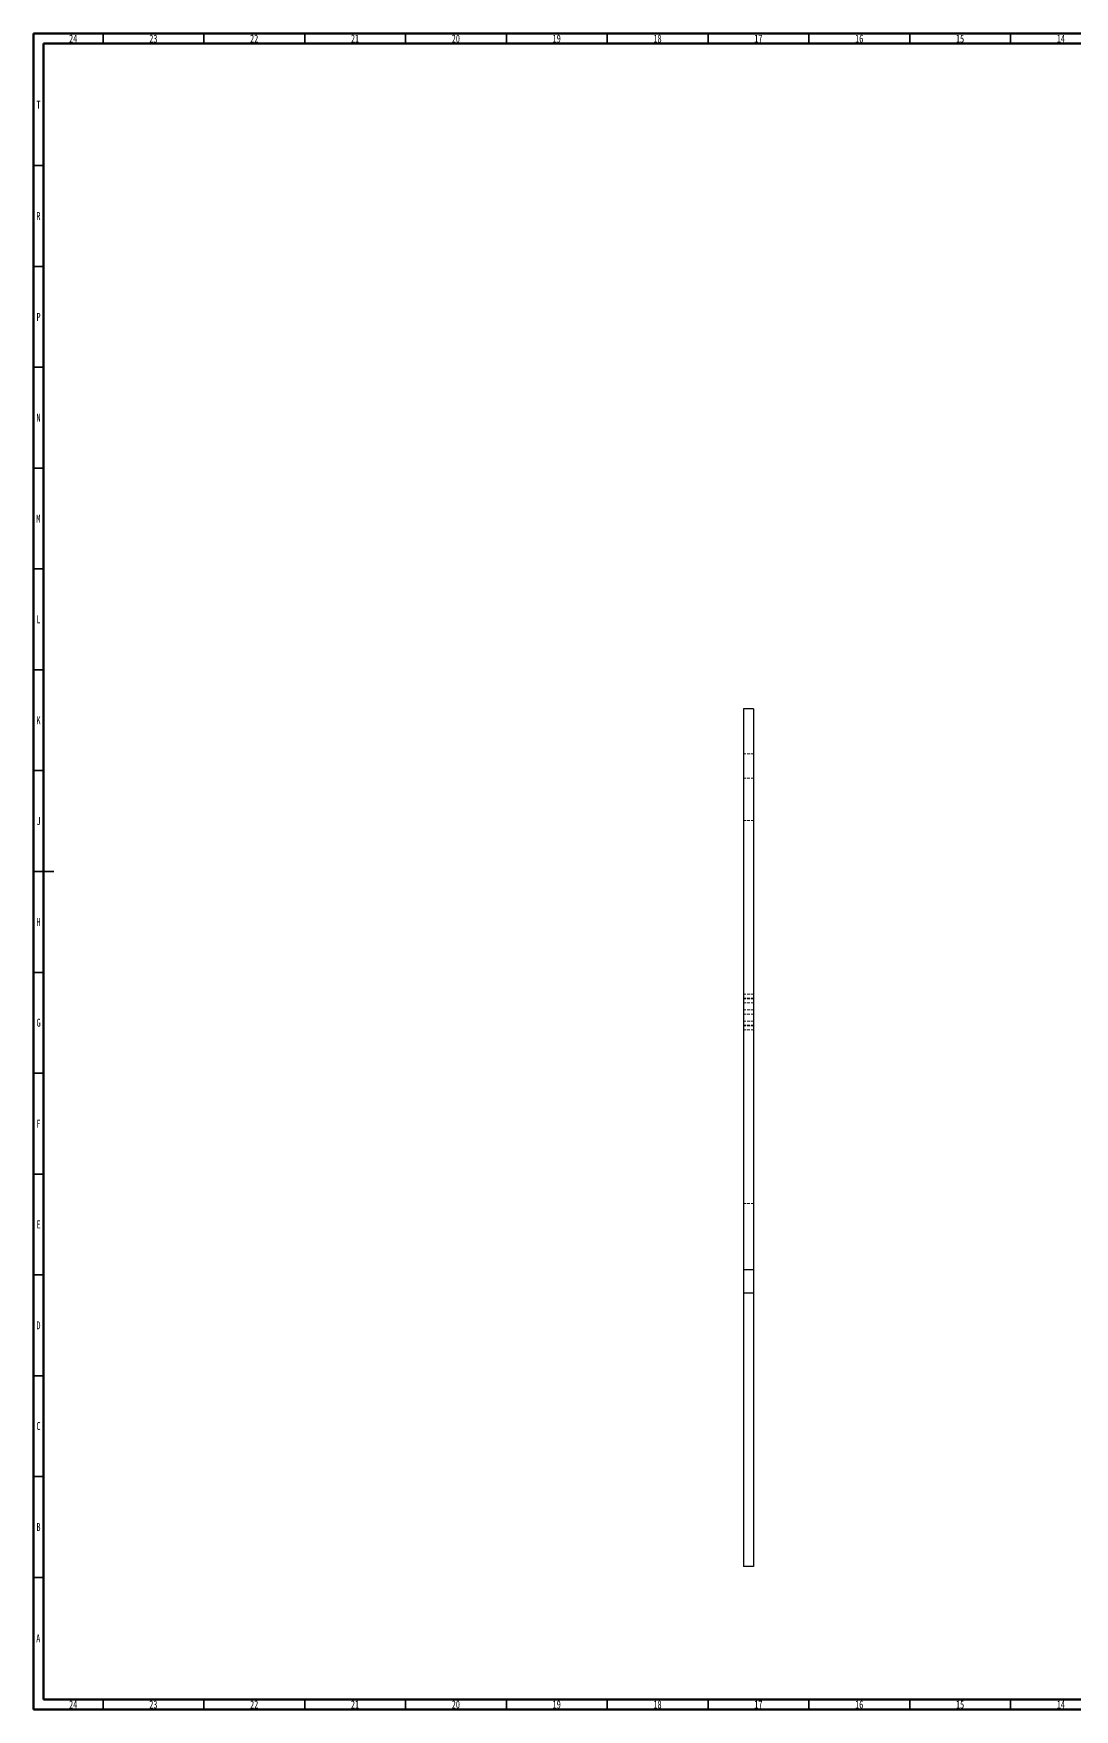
# Model space of a CAD drawing. Header units: millimetres. Extents: x 15 to 1184, y 5 to 836.
# Drawn here: x 15 to 531, y 5 to 836 of the extents above; entities that cross this region are included whole.
import ezdxf

# ---------------------------------------------------------------- set-up
doc = ezdxf.new("R2010")
doc.units = ezdxf.units.MM
doc.linetypes.add('HIDDEN', pattern=[1.905, 1.27, -0.635])
doc.styles.add('SLDTEXTSTYLE0', font='TXT', dxfattribs={"width": 0.75})

msp = doc.modelspace()

# ---------------------------------------------------------------- linework, layer by layer
at = {"color": 7, "linetype": 'Continuous', "lineweight": 70}
for p, q in [((15, 5), (15, 836)), ((15, 836), (1184, 836)), ((20, 10), (20, 831)), ((20, 831), (1179, 831)), ((1179, 10), (20, 10)), ((1184, 5), (15, 5))]:
    msp.add_line(p, q, dxfattribs=at)
at = {"color": 7, "linetype": 'Continuous', "lineweight": 35}
for p, q in [((49.5, 831), (49.5, 836)), ((99.5, 831), (99.5, 836)), ((149.5, 831), (149.5, 836)), ((199.5, 831), (199.5, 836)), ((249.5, 831), (249.5, 836)), ((299.5, 831), (299.5, 836)), ((349.5, 831), (349.5, 836)), ((399.5, 831), (399.5, 836)), ((449.5, 831), (449.5, 836)), ((499.5, 831), (499.5, 836)), ((20, 770.5), (15, 770.5)), ((20, 720.5), (15, 720.5)), ((20, 670.5), (15, 670.5)), ((20, 620.5), (15, 620.5)), ((20, 570.5), (15, 570.5)), ((20, 520.5), (15, 520.5)), ((20, 470.5), (15, 470.5)), ((15, 420.5), (25, 420.5)), ((20, 420.5), (15, 420.5)), ((20, 370.5), (15, 370.5)), ((20, 320.5), (15, 320.5)), ((20, 270.5), (15, 270.5)), ((20, 220.5), (15, 220.5)), ((20, 170.5), (15, 170.5)), ((20, 120.5), (15, 120.5)), ((20, 70.5), (15, 70.5)), ((49.5, 10), (49.5, 5)), ((99.5, 10), (99.5, 5)), ((149.5, 10), (149.5, 5)), ((199.5, 10), (199.5, 5)), ((249.5, 10), (249.5, 5)), ((299.5, 10), (299.5, 5)), ((349.5, 10), (349.5, 5)), ((399.5, 10), (399.5, 5)), ((449.5, 10), (449.5, 5)), ((499.5, 10), (499.5, 5))]:
    msp.add_line(p, q, dxfattribs=at)
at = {"color": 7, "linetype": 'Continuous', "lineweight": 25}
for p, q in [((372.021, 501.115), (367.021, 501.115)), ((372.021, 222.998), (367.021, 222.998)), ((372.021, 211.357), (367.021, 211.357)), ((372.021, 75.84), (367.021, 75.84))]:
    msp.add_line(p, q, dxfattribs=at)
at = {"color": 7, "linetype": 'HIDDEN', "lineweight": 18}
for p, q in [((372.021, 478.799), (367.021, 478.799)), ((367.021, 466.799), (372.021, 466.799)), ((367.021, 445.84), (372.021, 445.84)), ((372.021, 359.627), (367.021, 359.627)), ((367.021, 357.627), (372.021, 357.627)), ((372.021, 357.346), (367.021, 357.346)), ((367.021, 355.346), (372.021, 355.346)), ((372.021, 351.84), (367.021, 351.84)), ((367.021, 349.84), (372.021, 349.84)), ((372.021, 346.333), (367.021, 346.333)), ((367.021, 344.333), (372.021, 344.333)), ((372.021, 344.052), (367.021, 344.052)), ((367.021, 342.052), (372.021, 342.052)), ((367.021, 255.84), (372.021, 255.84)), ((372.021, 222.998), (367.021, 222.998)), ((372.021, 211.357), (367.021, 211.357))]:
    msp.add_line(p, q, dxfattribs=at)
at = {"color": 7, "linetype": 'Continuous', "lineweight": 25}
for points, knots in [([(367.021, 501.115), (367.021, 501.041), (367.021, 500.892), (367.021, 499.685), (367.021, 497.767), (367.021, 495.06), (367.021, 491.594), (367.021, 487.321), (367.021, 482.257), (367.021, 476.349), (367.021, 469.673), (367.021, 462.177), (367.021, 453.871), (367.021, 444.717), (367.021, 434.767), (367.021, 424.07), (367.021, 412.639), (367.021, 401.887), (367.021, 392.134), (367.021, 383.612), (367.021, 374.904), (367.021, 366.031), (367.021, 357.018), (367.021, 347.989), (367.021, 339.011), (367.021, 330.146), (367.021, 321.389), (367.021, 312.773), (367.021, 304.331), (367.021, 294.773), (367.021, 284.288), (367.021, 273.17), (367.021, 262.785), (367.021, 253.185), (367.021, 244.376), (367.021, 236.416), (367.021, 229.192), (367.021, 225.073), (367.021, 222.998)], [0, 0, 0, 0, 0.0313498, 0.0626534, 0.0938736, 0.1249208, 0.1561026, 0.1870016, 0.2185482, 0.2496988, 0.2811265, 0.3120687, 0.3432784, 0.3747339, 0.4060739, 0.4372642, 0.4685592, 0.5000523, 0.5208768, 0.5416227, 0.5623119, 0.5832433, 0.6042313, 0.6253075, 0.6461031, 0.6668554, 0.6875935, 0.7084226, 0.729285, 0.7501992, 0.7813295, 0.8125968, 0.8439387, 0.8751024, 0.906305, 0.9376685, 0.9686013, 1, 1, 1, 1]), ([(372.021, 501.115), (372.021, 501.041), (372.021, 500.892), (372.021, 499.685), (372.021, 497.767), (372.021, 495.06), (372.021, 491.594), (372.021, 487.321), (372.021, 482.257), (372.021, 476.35), (372.021, 469.673), (372.021, 462.177), (372.021, 453.871), (372.021, 444.717), (372.021, 434.767), (372.021, 424.07), (372.021, 412.639), (372.021, 401.887), (372.021, 392.134), (372.021, 383.612), (372.021, 374.904), (372.021, 366.031), (372.021, 357.018), (372.021, 347.989), (372.021, 339.011), (372.021, 330.146), (372.021, 321.389), (372.021, 312.773), (372.021, 304.331), (372.021, 294.774), (372.021, 284.288), (372.021, 273.17), (372.021, 262.785), (372.021, 253.185), (372.021, 244.376), (372.021, 236.416), (372.021, 229.192), (372.021, 225.073), (372.021, 222.998)], [0, 0, 0, 0, 0.03134852, 0.06265341, 0.09387231, 0.12492077, 0.15610131, 0.18700162, 0.21854695, 0.24969882, 0.28112524, 0.31206874, 0.34327843, 0.37473392, 0.40607389, 0.43726423, 0.46855916, 0.50005229, 0.52087567, 0.54162162, 0.56231186, 0.58324214, 0.6042302, 0.62530752, 0.646102, 0.66685423, 0.68759347, 0.70842146, 0.72928389, 0.75019924, 0.78132952, 0.81259681, 0.8439387, 0.8751024, 0.90630501, 0.93766852, 0.96860069, 1, 1, 1, 1]), ([(367.021, 222.998), (367.021, 222.739), (367.021, 222.443), (367.021, 221.777), (367.021, 221.405), (367.021, 220.578), (367.021, 220.134), (367.021, 219.184), (367.021, 218.678), (367.021, 217.6), (367.021, 217.047), (367.021, 216.199), (367.021, 215.913), (367.021, 215.334), (367.021, 215.04), (367.021, 214.167), (367.021, 213.593), (367.021, 212.458), (367.021, 211.897), (367.021, 211.357)], [0, 0, 0, 0, 0.125, 0.125, 0.25, 0.25, 0.375, 0.375, 0.5, 0.5, 0.625, 0.625, 0.6875, 0.6875, 0.75, 0.75, 0.875, 0.875, 1, 1, 1, 1]), ([(372.021, 222.998), (372.021, 222.945), (372.021, 222.839), (372.021, 222.67), (372.021, 222.492), (372.021, 222.306), (372.021, 222.012), (372.021, 221.587), (372.021, 220.998), (372.021, 220.358), (372.021, 219.435), (372.021, 218.162), (372.021, 216.77), (372.021, 215.621), (372.021, 214.752), (372.021, 213.882), (372.021, 213.119), (372.021, 212.46), (372.021, 211.903), (372.021, 211.54), (372.021, 211.357)], [0, 0, 0, 0, 0.0252777, 0.0503886, 0.0753569, 0.1002072, 0.1249646, 0.1878929, 0.2499614, 0.312676, 0.374601, 0.4992378, 0.6238585, 0.6863674, 0.7491389, 0.8112575, 0.8740216, 0.915653, 0.9575914, 1, 1, 1, 1]), ([(367.021, 211.357), (367.021, 200.148), (367.021, 188.9), (367.021, 166.367), (367.021, 155.081), (367.021, 121.18), (367.021, 98.525), (367.021, 75.84)], [0, 0, 0, 0, 0.25, 0.25, 0.5, 0.5, 1, 1, 1, 1]), ([(372.021, 211.357), (372.021, 209.829), (372.021, 206.741), (372.021, 202.055), (372.021, 197.266), (372.021, 192.375), (372.021, 187.381), (372.021, 182.286), (372.021, 177.087), (372.021, 171.787), (372.021, 166.384), (372.021, 160.879), (372.021, 155.271), (372.021, 149.561), (372.021, 140.19), (372.021, 126.944), (372.021, 110.125), (372.021, 93.011), (372.021, 81.671), (372.021, 75.84)], [0, 0, 0, 0, 0.0340538, 0.0688421, 0.1043651, 0.1406229, 0.1776155, 0.2153431, 0.2538057, 0.2930034, 0.3329364, 0.3736046, 0.4150081, 0.457147, 0.5000214, 0.6223716, 0.7500144, 0.8714599, 1, 1, 1, 1])]:
    msp.add_open_spline(points, degree=3, knots=knots, dxfattribs=at)

# ---------------------------------------------------------------- texts
at = {"color": 7, "linetype": 'Continuous', "lineweight": 0, "attachment_point": 2, "style": 'SLDTEXTSTYLE0'}
for s, insert, char_height in [('24', (34.67, 835.46), 3.9687), ('23', (74.42, 835.46), 3.9687), ('22', (124.42, 835.46), 3.9687), ('21', (174.42, 835.46), 3.9687), ('20', (224.42, 835.46), 3.9687), ('19', (274.42, 835.46), 3.9687), ('18', (324.42, 835.46), 3.9687), ('17', (374.42, 835.46), 3.9687), ('16', (424.42, 835.46), 3.9687), ('15', (474.42, 835.46), 3.9687), ('14', (524.42, 835.46), 3.9687), ('T', (17.488, 802.71), 3.969), ('R', (17.444, 747.52), 3.969), ('P', (17.485, 697.46), 3.969), ('N', (17.464, 647.52), 3.969), ('M', (17.362, 597.46), 3.969), ('L', (17.455, 547.52), 3.969), ('K', (17.489, 497.46), 3.969), ('J', (17.465, 447.52), 3.969), ('H', (17.49, 397.46), 3.969), ('G', (17.487, 347.52), 3.969), ('F', (17.458, 297.46), 3.969), ('E', (17.508, 247.52), 3.969), ('D', (17.453, 197.46), 3.969), ('C', (17.459, 147.52), 3.969), ('B', (17.471, 97.46), 3.969), ('A', (17.34, 42.21), 3.969), ('24', (34.67, 9.46), 3.9687), ('23', (74.42, 9.46), 3.9687), ('22', (124.42, 9.46), 3.9687), ('21', (174.42, 9.46), 3.9687), ('20', (224.42, 9.46), 3.9687), ('19', (274.42, 9.46), 3.9687), ('18', (324.42, 9.46), 3.9687), ('17', (374.42, 9.46), 3.9687), ('16', (424.42, 9.46), 3.9687), ('15', (474.42, 9.46), 3.9687), ('14', (524.42, 9.46), 3.9687)]:
    msp.add_mtext(s, dxfattribs=dict(at, insert=insert, char_height=char_height))

doc.saveas('drawing.dxf')
